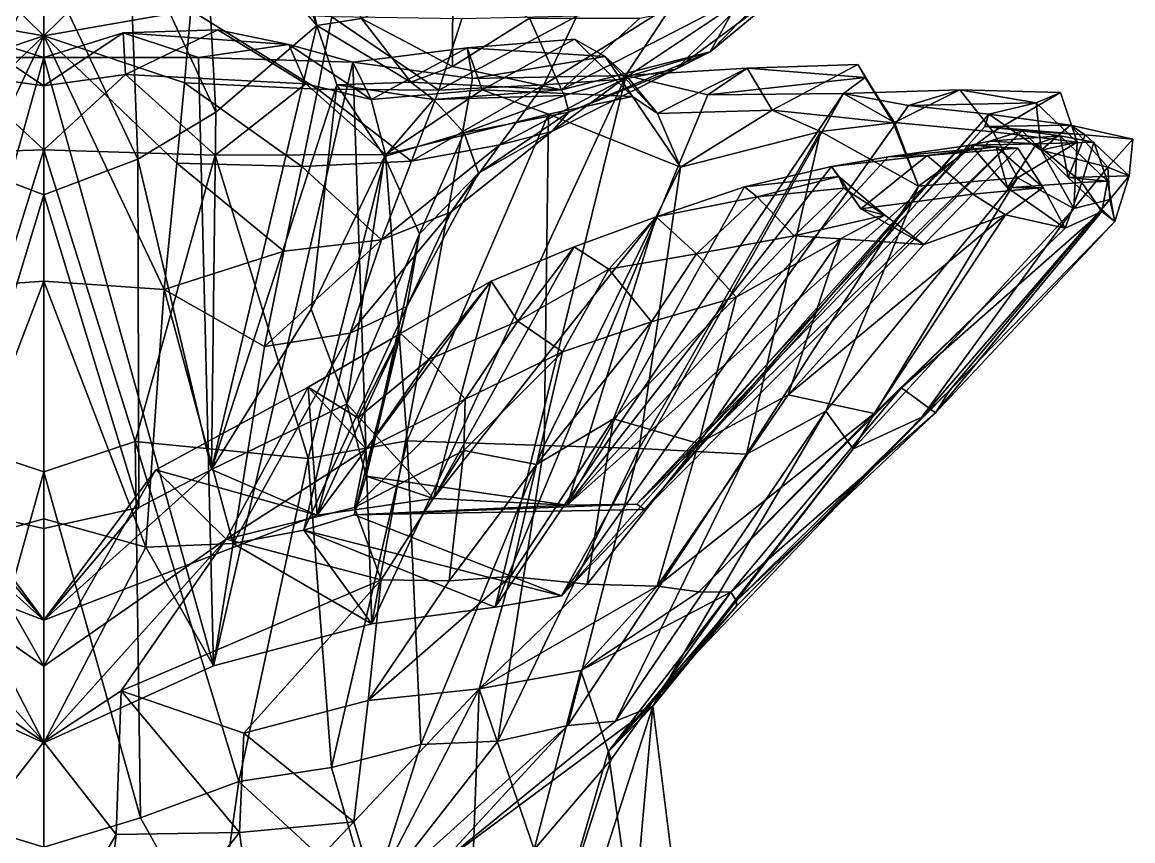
# Model space of a CAD drawing. Extents: x -1.07 to 1.07, y -3.15 to 5.89.
# Drawn here: x -0.021 to 1.066, y -1.359 to -0.557 of the extents above; entities that cross this region are included whole.
import ezdxf

# ---------------------------------------------------------------- set-up
doc = ezdxf.new("R2010")
doc.units = 0
doc.layers.add('TRICERTP$LWO', color=1, linetype='CONTINUOUS')

msp = doc.modelspace()

# ---------------------------------------------------------------- linework, layer by layer
at = {"layer": 'TRICERTP$LWO'}
for points in [[(-0.1543, -0.4196, 2.8473), (0, -0.5707, 2.7313), (0, -0.1216, 3.028)], [(0, -0.5707, 2.7313), (0.1543, -0.4196, 2.8473), (0, -0.1216, 3.028)], [(0.2071, -0.4021, 1.2667), (0.2277, -0.3891, 1.2943), (0.2672, -0.5607, 1.2555)], [(0.3108, -0.5539, 1.2441), (0.2672, -0.5607, 1.2555), (0.2277, -0.3891, 1.2943)], [(0.1565, -0.4318, 1.1974), (0.2071, -0.4021, 1.2667), (0.2672, -0.5607, 1.2555)], [(-0.1543, -0.4196, 2.8473), (-0.1439, -0.5455, 2.7448), (0, -0.5707, 2.7313)], [(0.1439, -0.5455, 2.7448), (0.1543, -0.4196, 2.8473), (0, -0.5707, 2.7313)], [(0.0831, -0.4619, 1.1496), (0.1565, -0.4318, 1.1974), (0.1682, -0.6455, 1.1814)], [(0.1682, -0.6455, 1.1814), (0.1565, -0.4318, 1.1974), (0.2672, -0.5607, 1.2555)], [(-0.0831, -0.4619, 1.1496), (0, -0.4973, 1.16), (-0.0918, -0.6914, 1.1524)], [(0, -0.4973, 1.16), (0.0831, -0.4619, 1.1496), (0.0918, -0.6914, 1.1524)], [(0.0918, -0.6914, 1.1524), (0.0831, -0.4619, 1.1496), (0.1682, -0.6455, 1.1814)], [(0.7613, -0.4746, 1.5762), (0.7402, -0.5132, 1.8939), (0.652, -0.5863, 1.6555)], [(0.652, -0.5863, 1.6555), (0.6814, -0.5333, 1.4591), (0.7613, -0.4746, 1.5762)], [(0, -0.7264, 1.1761), (-0.0918, -0.6914, 1.1524), (0, -0.4973, 1.16)], [(0.0918, -0.6914, 1.1524), (0, -0.7264, 1.1761), (0, -0.4973, 1.16)], [(0.3108, -0.5539, 1.2441), (0.4002, -0.5141, 1.2028), (0.3999, -0.6008, 1.3147)], [(0.4002, -0.5141, 1.2028), (0.4753, -0.5534, 1.2821), (0.3999, -0.6008, 1.3147)], [(0.7402, -0.5132, 1.8939), (0.6941, -0.5281, 2.0308), (0.6186, -0.6033, 1.8962)], [(0.6186, -0.6033, 1.8962), (0.652, -0.5863, 1.6555), (0.7402, -0.5132, 1.8939)], [(0.6941, -0.5281, 2.0308), (0.6158, -0.5393, 2.2082), (0.5671, -0.6132, 2.1121)], [(0.5671, -0.6132, 2.1121), (0.6186, -0.6033, 1.8962), (0.6941, -0.5281, 2.0308)], [(0.6158, -0.5393, 2.2082), (0.5216, -0.5514, 2.3787), (0.4892, -0.6187, 2.3151)], [(0.4892, -0.6187, 2.3151), (0.5671, -0.6132, 2.1121), (0.6158, -0.5393, 2.2082)], [(0.6814, -0.5333, 1.4591), (0.652, -0.5863, 1.6555), (0.5066, -0.6235, 1.4799)], [(0.5066, -0.6235, 1.4799), (0.5833, -0.5536, 1.3485), (0.6814, -0.5333, 1.4591)], [(-0.1439, -0.5455, 2.7448), (-0.1376, -0.6167, 2.6914), (0, -0.5707, 2.7313)], [(0.1376, -0.6167, 2.6914), (0.1439, -0.5455, 2.7448), (0, -0.5707, 2.7313)], [(0.1376, -0.6167, 2.6914), (0.268, -0.623, 2.6031), (0.1439, -0.5455, 2.7448)], [(0.268, -0.623, 2.6031), (0.2817, -0.5523, 2.6565), (0.1439, -0.5455, 2.7448)], [(0.2672, -0.5607, 1.2555), (0.3108, -0.5539, 1.2441), (0.359, -0.6161, 1.3333)], [(0.268, -0.623, 2.6031), (0.3866, -0.6239, 2.4684), (0.2817, -0.5523, 2.6565)], [(0.3866, -0.6239, 2.4684), (0.4091, -0.5542, 2.5238), (0.2817, -0.5523, 2.6565)], [(0.3108, -0.5539, 1.2441), (0.3999, -0.6008, 1.3147), (0.359, -0.6161, 1.3333)], [(0.5216, -0.5514, 2.3787), (0.4091, -0.5542, 2.5238), (0.3866, -0.6239, 2.4684)], [(0.3866, -0.6239, 2.4684), (0.4892, -0.6187, 2.3151), (0.5216, -0.5514, 2.3787)], [(0.3999, -0.6008, 1.3147), (0.4753, -0.5534, 1.2821), (0.5066, -0.6235, 1.4799)], [(0.4753, -0.5534, 1.2821), (0.5833, -0.5536, 1.3485), (0.5066, -0.6235, 1.4799)], [(0.0775, -0.5678, 3.1165), (0.0799, -0.6088, 3.1505), (0.1701, -0.5649, 3.167)], [(0.2397, -0.5793, 3.0784), (0.0775, -0.5678, 3.1165), (0.1701, -0.5649, 3.167)], [(0.0799, -0.6088, 3.1505), (0.2562, -0.6178, 3.1186), (0.1701, -0.5649, 3.167)], [(0.164, -0.9954, 1.2704), (0.2672, -0.5607, 1.2555), (0.2866, -0.6186, 1.298)], [(0.2672, -0.5607, 1.2555), (0.164, -0.9954, 1.2704), (0.1682, -0.6455, 1.1814)], [(0.2562, -0.6178, 3.1186), (0.2397, -0.5793, 3.0784), (0.1701, -0.5649, 3.167)], [(0.2866, -0.6186, 1.298), (0.2672, -0.5607, 1.2555), (0.359, -0.6161, 1.3333)], [(-0.1511, -0.5921, 2.9773), (-0.0775, -0.5678, 3.1165), (0, -0.5921, 3.025)], [(-0.1376, -0.6167, 2.6914), (-0.1302, -0.6955, 2.6359), (0, -0.5707, 2.7313)], [(-0.1302, -0.6955, 2.6359), (-0.1176, -0.8192, 2.5568), (0, -0.5707, 2.7313)], [(-0.1176, -0.8192, 2.5568), (0, -0.8111, 2.5755), (0, -0.5707, 2.7313)], [(0, -0.6198, 3.0814), (-0.0775, -0.5678, 3.1165), (-0.0799, -0.6088, 3.1505)], [(-0.0775, -0.5678, 3.1165), (0, -0.6198, 3.0814), (0, -0.5921, 3.025)], [(0, -0.6198, 3.0814), (0.0775, -0.5678, 3.1165), (0, -0.5921, 3.025)], [(0.0775, -0.5678, 3.1165), (0, -0.6198, 3.0814), (0.0799, -0.6088, 3.1505)], [(0.0775, -0.5678, 3.1165), (0.1511, -0.5921, 2.9773), (0, -0.5921, 3.025)], [(0.1302, -0.6955, 2.6359), (0.1376, -0.6167, 2.6914), (0, -0.5707, 2.7313)], [(0.1176, -0.8192, 2.5568), (0.1302, -0.6955, 2.6359), (0, -0.5707, 2.7313)], [(0, -0.8111, 2.5755), (0.1176, -0.8192, 2.5568), (0, -0.5707, 2.7313)], [(0.2397, -0.5793, 3.0784), (0.1511, -0.5921, 2.9773), (0.0775, -0.5678, 3.1165)], [(0.4142, -0.5825, 3.016), (0.4288, -0.6238, 3.053), (0.5194, -0.5741, 3.0405)], [(0.5495, -0.5911, 2.9387), (0.4142, -0.5825, 3.016), (0.5194, -0.5741, 3.0405)], [(0.4288, -0.6238, 3.053), (0.5762, -0.6303, 2.9733), (0.5194, -0.5741, 3.0405)], [(0.5762, -0.6303, 2.9733), (0.5495, -0.5911, 2.9387), (0.5194, -0.5741, 3.0405)], [(0.1511, -0.5921, 2.9773), (0.2397, -0.5793, 3.0784), (0.3023, -0.5964, 2.9702)], [(0.2397, -0.5793, 3.0784), (0.3204, -0.6332, 3.0202), (0.3023, -0.5964, 2.9702)], [(0.2562, -0.6178, 3.1186), (0.3204, -0.6332, 3.0202), (0.2397, -0.5793, 3.0784)], [(0.3204, -0.6332, 3.0202), (0.4142, -0.5825, 3.016), (0.3023, -0.5964, 2.9702)], [(0.4142, -0.5825, 3.016), (0.4194, -0.6127, 2.865), (0.3023, -0.5964, 2.9702)], [(0.4142, -0.5825, 3.016), (0.3204, -0.6332, 3.0202), (0.4288, -0.6238, 3.053)], [(0.5495, -0.5911, 2.9387), (0.4194, -0.6127, 2.865), (0.4142, -0.5825, 3.016)], [(0.5096, -0.6293, 1.557), (0.5066, -0.6235, 1.4799), (0.652, -0.5863, 1.6555)], [(0.5139, -0.6455, 1.7493), (0.5096, -0.6293, 1.557), (0.652, -0.5863, 1.6555)], [(0.652, -0.5863, 1.6555), (0.6186, -0.6033, 1.8962), (0.5139, -0.6455, 1.7493)], [(0, -0.5921, 3.025), (-0.1661, -1.1876, 2.3798), (-0.1511, -0.5921, 2.9773)], [(0, -1.2628, 2.3393), (-0.1661, -1.1876, 2.3798), (0, -0.5921, 3.025)], [(0.1661, -1.1876, 2.3798), (0, -0.5921, 3.025), (0.1511, -0.5921, 2.9773)], [(0.1661, -1.1876, 2.3798), (0, -1.2628, 2.3393), (0, -0.5921, 3.025)], [(0.1511, -0.5921, 2.9773), (0.3023, -0.5964, 2.9702), (0.1661, -1.1876, 2.3798)], [(0.321, -1.1463, 2.3432), (0.1661, -1.1876, 2.3798), (0.3023, -0.5964, 2.9702)], [(0.321, -1.1463, 2.3432), (0.3023, -0.5964, 2.9702), (0.4194, -0.6127, 2.865)], [(0.4194, -0.6127, 2.865), (0.5495, -0.5911, 2.9387), (0.5698, -0.6096, 2.824)], [(0.5495, -0.5911, 2.9387), (0.6005, -0.6467, 2.8667), (0.5698, -0.6096, 2.824)], [(0.5762, -0.6303, 2.9733), (0.6005, -0.6467, 2.8667), (0.5495, -0.5911, 2.9387)], [(-0.0799, -0.6088, 3.1505), (-0.1675, -0.6875, 3.1094), (0, -0.6825, 3.1128)], [(0, -0.6198, 3.0814), (-0.0799, -0.6088, 3.1505), (0, -0.6825, 3.1128)], [(0.1675, -0.6875, 3.1094), (0.0799, -0.6088, 3.1505), (0, -0.6825, 3.1128)], [(0.0799, -0.6088, 3.1505), (0, -0.6198, 3.0814), (0, -0.6825, 3.1128)], [(0.0799, -0.6088, 3.1505), (0.1675, -0.6875, 3.1094), (0.2562, -0.6178, 3.1186)], [(0.359, -0.6161, 1.3333), (0.3999, -0.6008, 1.3147), (0.5066, -0.6235, 1.4799)], [(0.6186, -0.6033, 1.8962), (0.5671, -0.6132, 2.1121), (0.4971, -0.6644, 1.9896)], [(0.4971, -0.6644, 1.9896), (0.5139, -0.6455, 1.7493), (0.6186, -0.6033, 1.8962)], [(0.6005, -0.6467, 2.8667), (0.6884, -0.6024, 2.8398), (0.5698, -0.6096, 2.824)], [(0.6884, -0.6024, 2.8398), (0.65, -0.6285, 2.6998), (0.5698, -0.6096, 2.824)], [(0.6884, -0.6024, 2.8398), (0.6005, -0.6467, 2.8667), (0.7127, -0.6436, 2.8725)], [(0.8038, -0.6117, 2.7404), (0.65, -0.6285, 2.6998), (0.6884, -0.6024, 2.8398)], [(0.6884, -0.6024, 2.8398), (0.7127, -0.6436, 2.8725), (0.7968, -0.599, 2.8408)], [(0.8038, -0.6117, 2.7404), (0.6884, -0.6024, 2.8398), (0.7968, -0.599, 2.8408)], [(0.7127, -0.6436, 2.8725), (0.8312, -0.656, 2.7614), (0.7968, -0.599, 2.8408)], [(0.8312, -0.656, 2.7614), (0.8038, -0.6117, 2.7404), (0.7968, -0.599, 2.8408)], [(0.1302, -0.6955, 2.6359), (0.2523, -0.6986, 2.5469), (0.1376, -0.6167, 2.6914)], [(0.2523, -0.6986, 2.5469), (0.268, -0.623, 2.6031), (0.1376, -0.6167, 2.6914)], [(0.2616, -0.8385, 1.3329), (0.164, -0.9954, 1.2704), (0.2866, -0.6186, 1.298)], [(0.2562, -0.6178, 3.1186), (0.1675, -0.6875, 3.1094), (0.3344, -0.687, 3.0532)], [(0.3204, -0.6332, 3.0202), (0.2562, -0.6178, 3.1186), (0.3344, -0.687, 3.0532)], [(0.2616, -0.8385, 1.3329), (0.2866, -0.6186, 1.298), (0.3332, -0.6888, 1.4205)], [(0.359, -0.6161, 1.3333), (0.3814, -0.633, 1.397), (0.2866, -0.6186, 1.298)], [(0.3332, -0.6888, 1.4205), (0.2866, -0.6186, 1.298), (0.3814, -0.633, 1.397)], [(0.4194, -0.6127, 2.865), (0.5698, -0.6096, 2.824), (0.321, -1.1463, 2.3432)], [(0.4418, -1.1302, 2.2534), (0.321, -1.1463, 2.3432), (0.5698, -0.6096, 2.824)], [(0.3814, -0.633, 1.397), (0.359, -0.6161, 1.3333), (0.5066, -0.6235, 1.4799)], [(0.4892, -0.6187, 2.3151), (0.3866, -0.6239, 2.4684), (0.3598, -0.6935, 2.4069)], [(0.3598, -0.6935, 2.4069), (0.4464, -0.6774, 2.2246), (0.4892, -0.6187, 2.3151)], [(0.4418, -1.1302, 2.2534), (0.5698, -0.6096, 2.824), (0.65, -0.6285, 2.6998)], [(0.5671, -0.6132, 2.1121), (0.4892, -0.6187, 2.3151), (0.4464, -0.6774, 2.2246)], [(0.4464, -0.6774, 2.2246), (0.4971, -0.6644, 1.9896), (0.5671, -0.6132, 2.1121)], [(0.65, -0.6285, 2.6998), (0.8038, -0.6117, 2.7404), (0.7826, -0.6272, 2.6243)], [(0.8038, -0.6117, 2.7404), (0.8326, -0.6556, 2.6628), (0.7826, -0.6272, 2.6243)], [(0.8312, -0.656, 2.7614), (0.8326, -0.6556, 2.6628), (0.8038, -0.6117, 2.7404)], [(0.2523, -0.6986, 2.5469), (0.3598, -0.6935, 2.4069), (0.268, -0.623, 2.6031)], [(0.3598, -0.6935, 2.4069), (0.3866, -0.6239, 2.4684), (0.268, -0.623, 2.6031)], [(0.4288, -0.6238, 3.053), (0.3204, -0.6332, 3.0202), (0.3344, -0.687, 3.0532)], [(0.4938, -0.6476, 2.9989), (0.4288, -0.6238, 3.053), (0.3344, -0.687, 3.0532)], [(0.5066, -0.6235, 1.4799), (0.5096, -0.6293, 1.557), (0.3814, -0.633, 1.397)], [(0.4113, -0.6659, 1.5875), (0.3814, -0.633, 1.397), (0.5096, -0.6293, 1.557)], [(0.5096, -0.6293, 1.557), (0.5139, -0.6455, 1.7493), (0.4113, -0.6659, 1.5875)], [(0.4288, -0.6238, 3.053), (0.4938, -0.6476, 2.9989), (0.5762, -0.6303, 2.9733)], [(0.65, -0.6285, 2.6998), (0.7826, -0.6272, 2.6243), (0.4418, -1.1302, 2.2534)], [(0.5067, -1.1189, 2.0786), (0.4418, -1.1302, 2.2534), (0.7826, -0.6272, 2.6243)], [(0.5762, -0.6303, 2.9733), (0.4938, -0.6476, 2.9989), (0.6232, -0.6995, 2.8962)], [(0.5067, -1.1189, 2.0786), (0.7826, -0.6272, 2.6243), (0.8464, -0.639, 2.5038)], [(0.6005, -0.6467, 2.8667), (0.5762, -0.6303, 2.9733), (0.6232, -0.6995, 2.8962)], [(0.8326, -0.6556, 2.6628), (0.8964, -0.6236, 2.6067), (0.7826, -0.6272, 2.6243)], [(0.8964, -0.6236, 2.6067), (0.8464, -0.639, 2.5038), (0.7826, -0.6272, 2.6243)], [(0.8964, -0.6236, 2.6067), (0.8326, -0.6556, 2.6628), (0.9293, -0.6647, 2.6288)], [(0.9712, -0.6364, 2.4889), (0.8464, -0.639, 2.5038), (0.8964, -0.6236, 2.6067)], [(0.8964, -0.6236, 2.6067), (0.9293, -0.6647, 2.6288), (0.995, -0.6262, 2.5758)], [(0.9712, -0.6364, 2.4889), (0.8964, -0.6236, 2.6067), (0.995, -0.6262, 2.5758)], [(0.9293, -0.6647, 2.6288), (1.0113, -0.6748, 2.4996), (0.995, -0.6262, 2.5758)], [(1.0113, -0.6748, 2.4996), (0.9712, -0.6364, 2.4889), (0.995, -0.6262, 2.5758)], [(0.3814, -0.633, 1.397), (0.4113, -0.6659, 1.5875), (0.3332, -0.6888, 1.4205)], [(0.8464, -0.639, 2.5038), (0.925, -0.6474, 2.3954), (0.5067, -1.1189, 2.0786)], [(0.8464, -0.639, 2.5038), (0.9712, -0.6364, 2.4889), (0.925, -0.6474, 2.3954)], [(0.9712, -0.6364, 2.4889), (0.976, -0.6826, 2.4131), (0.925, -0.6474, 2.3954)], [(1.0113, -0.6748, 2.4996), (0.976, -0.6826, 2.4131), (0.9712, -0.6364, 2.4889)], [(0.0918, -0.6914, 1.1524), (0.1682, -0.6455, 1.1814), (0.164, -0.9954, 1.2704)], [(0.3555, -0.9674, 2.7439), (0.4938, -0.6476, 2.9989), (0.3344, -0.687, 3.0532)], [(0.3555, -0.9674, 2.7439), (0.4897, -0.972, 2.669), (0.4938, -0.6476, 2.9989)], [(0.4252, -0.7053, 1.8748), (0.4113, -0.6659, 1.5875), (0.5139, -0.6455, 1.7493)], [(0.5139, -0.6455, 1.7493), (0.4971, -0.6644, 1.9896), (0.4252, -0.7053, 1.8748)], [(0.4938, -0.6476, 2.9989), (0.4897, -0.972, 2.669), (0.6232, -0.6995, 2.8962)], [(0.5877, -1.0345, 2.0353), (0.5067, -1.1189, 2.0786), (0.925, -0.6474, 2.3954)], [(0.5877, -1.0345, 2.0353), (0.925, -0.6474, 2.3954), (0.9209, -0.6595, 2.2872)], [(0.7127, -0.6436, 2.8725), (0.6005, -0.6467, 2.8667), (0.6232, -0.6995, 2.8962)], [(0.76, -0.6646, 2.8043), (0.7127, -0.6436, 2.8725), (0.6232, -0.6995, 2.8962)], [(0.7127, -0.6436, 2.8725), (0.76, -0.6646, 2.8043), (0.8312, -0.656, 2.7614)], [(1.0048, -0.6583, 2.3494), (0.9209, -0.6595, 2.2872), (0.925, -0.6474, 2.3954)], [(0.976, -0.6826, 2.4131), (1.0048, -0.6583, 2.3494), (0.925, -0.6474, 2.3954)], [(0.9209, -0.6595, 2.2872), (0.9575, -0.6639, 2.1799), (0.5877, -1.0345, 2.0353)], [(0.8312, -0.656, 2.7614), (0.76, -0.6646, 2.8043), (0.856, -0.7178, 2.6746)], [(0.8326, -0.6556, 2.6628), (0.8312, -0.656, 2.7614), (0.856, -0.7178, 2.6746)], [(0.9293, -0.6647, 2.6288), (0.8326, -0.6556, 2.6628), (0.856, -0.7178, 2.6746)], [(1.0192, -0.6678, 2.2376), (0.9209, -0.6595, 2.2872), (1.0048, -0.6583, 2.3494)], [(0.9209, -0.6595, 2.2872), (1.0192, -0.6678, 2.2376), (0.9575, -0.6639, 2.1799)], [(1.0048, -0.6583, 2.3494), (0.976, -0.6826, 2.4131), (1.0413, -0.6994, 2.3604)], [(1.0048, -0.6583, 2.3494), (1.0413, -0.6994, 2.3604), (1.0658, -0.6718, 2.2961)], [(1.0192, -0.6678, 2.2376), (1.0048, -0.6583, 2.3494), (1.0658, -0.6718, 2.2961)], [(0.3677, -0.7646, 1.7113), (0.3332, -0.6888, 1.4205), (0.4113, -0.6659, 1.5875)], [(0.4113, -0.6659, 1.5875), (0.4252, -0.7053, 1.8748), (0.3677, -0.7646, 1.7113)], [(0.4971, -0.6644, 1.9896), (0.4464, -0.6774, 2.2246), (0.3986, -0.743, 2.126)], [(0.3986, -0.743, 2.126), (0.4252, -0.7053, 1.8748), (0.4971, -0.6644, 1.9896)], [(0.5802, -1.0294, 1.9429), (0.9575, -0.6639, 2.1799), (0.9256, -0.674, 2.0819)], [(0.5802, -1.0294, 1.9429), (0.5877, -1.0345, 2.0353), (0.9575, -0.6639, 2.1799)], [(0.5826, -0.9749, 2.616), (0.76, -0.6646, 2.8043), (0.6232, -0.6995, 2.8962)], [(0.5826, -0.9749, 2.616), (0.6876, -0.9805, 2.5109), (0.76, -0.6646, 2.8043)], [(0.76, -0.6646, 2.8043), (0.6876, -0.9805, 2.5109), (0.856, -0.7178, 2.6746)], [(0.953, -0.7098, 2.5489), (0.9293, -0.6647, 2.6288), (0.856, -0.7178, 2.6746)], [(0.9948, -0.6688, 2.1137), (0.9256, -0.674, 2.0819), (0.9575, -0.6639, 2.1799)], [(0.9715, -0.6766, 2.015), (0.9256, -0.674, 2.0819), (0.9948, -0.6688, 2.1137)], [(0.9293, -0.6647, 2.6288), (0.953, -0.7098, 2.5489), (1.0113, -0.6748, 2.4996)], [(1.0192, -0.6678, 2.2376), (1.0027, -0.7094, 2.1467), (0.9575, -0.6639, 2.1799)], [(1.0027, -0.7094, 2.1467), (0.9948, -0.6688, 2.1137), (0.9575, -0.6639, 2.1799)], [(0.9715, -0.6766, 2.015), (0.9948, -0.6688, 2.1137), (1.0276, -0.6749, 2.0483)], [(0.9948, -0.6688, 2.1137), (1.0412, -0.7131, 2.1118), (1.0276, -0.6749, 2.0483)], [(0.9948, -0.6688, 2.1137), (1.0027, -0.7094, 2.1467), (1.0412, -0.7131, 2.1118)], [(1.0623, -0.7078, 2.2353), (1.0027, -0.7094, 2.1467), (1.0192, -0.6678, 2.2376)], [(1.0623, -0.7078, 2.2353), (1.0192, -0.6678, 2.2376), (1.0658, -0.6718, 2.2961)], [(1.0413, -0.6994, 2.3604), (1.0623, -0.7078, 2.2353), (1.0658, -0.6718, 2.2961)], [(-0.1675, -0.6875, 3.1094), (-0.0893, -0.968, 2.7741), (0, -0.6825, 3.1128)], [(-0.0893, -0.968, 2.7741), (0, -0.9976, 2.7444), (0, -0.6825, 3.1128)], [(0.0893, -0.968, 2.7741), (0.1675, -0.6875, 3.1094), (0, -0.6825, 3.1128)], [(0, -0.9976, 2.7444), (0.0893, -0.968, 2.7741), (0, -0.6825, 3.1128)], [(0.4464, -0.6774, 2.2246), (0.3598, -0.6935, 2.4069), (0.3303, -0.7706, 2.3438)], [(0.3303, -0.7706, 2.3438), (0.3986, -0.743, 2.126), (0.4464, -0.6774, 2.2246)], [(0.512, -1.0304, 1.7697), (0.9074, -0.6779, 1.9845), (0.8263, -0.6891, 1.8582)], [(0.512, -1.0304, 1.7697), (0.5802, -1.0294, 1.9429), (0.9074, -0.6779, 1.9845)], [(0.9256, -0.674, 2.0819), (0.9074, -0.6779, 1.9845), (0.5802, -1.0294, 1.9429)], [(0.9321, -0.6796, 1.895), (0.8263, -0.6891, 1.8582), (0.9074, -0.6779, 1.9845)], [(0.8646, -0.6879, 1.7651), (0.8263, -0.6891, 1.8582), (0.9321, -0.6796, 1.895)], [(0.8646, -0.6879, 1.7651), (0.9321, -0.6796, 1.895), (0.9534, -0.6807, 1.807)], [(0.9093, -0.7259, 1.7426), (0.8646, -0.6879, 1.7651), (0.9534, -0.6807, 1.807)], [(0.9256, -0.674, 2.0819), (0.9715, -0.6766, 2.015), (0.9074, -0.6779, 1.9845)], [(0.9715, -0.6766, 2.015), (0.9433, -0.7197, 1.9387), (0.9074, -0.6779, 1.9845)], [(0.9433, -0.7197, 1.9387), (0.9321, -0.6796, 1.895), (0.9074, -0.6779, 1.9845)], [(0.9782, -0.7193, 1.8791), (0.9093, -0.7259, 1.7426), (0.9534, -0.6807, 1.807)], [(0.9321, -0.6796, 1.895), (0.9782, -0.7193, 1.8791), (0.9534, -0.6807, 1.807)], [(0.9321, -0.6796, 1.895), (0.9433, -0.7197, 1.9387), (0.9782, -0.7193, 1.8791)], [(1.0159, -0.7144, 1.9993), (0.9433, -0.7197, 1.9387), (0.9715, -0.6766, 2.015)], [(1.0113, -0.6748, 2.4996), (0.953, -0.7098, 2.5489), (1.0082, -0.7398, 2.4212)], [(1.0159, -0.7144, 1.9993), (0.9715, -0.6766, 2.015), (1.0276, -0.6749, 2.0483)], [(0.976, -0.6826, 2.4131), (1.0113, -0.6748, 2.4996), (1.0082, -0.7398, 2.4212)], [(1.0413, -0.6994, 2.3604), (0.976, -0.6826, 2.4131), (1.0082, -0.7398, 2.4212)], [(1.0412, -0.7131, 2.1118), (1.0159, -0.7144, 1.9993), (1.0276, -0.6749, 2.0483)], [(-0.0918, -0.6914, 1.1524), (0, -0.7264, 1.1761), (-0.093, -1.0324, 1.2461)], [(0, -0.7264, 1.1761), (0.0918, -0.6914, 1.1524), (0.093, -1.0324, 1.2461)], [(0.0893, -0.968, 2.7741), (0.2585, -0.9845, 2.7638), (0.1675, -0.6875, 3.1094)], [(0.164, -0.9954, 1.2704), (0.093, -1.0324, 1.2461), (0.0918, -0.6914, 1.1524)], [(0.1176, -0.8192, 2.5568), (0.2349, -0.7816, 2.4902), (0.1302, -0.6955, 2.6359)], [(0.2349, -0.7816, 2.4902), (0.2523, -0.6986, 2.5469), (0.1302, -0.6955, 2.6359)], [(0.1675, -0.6875, 3.1094), (0.2585, -0.9845, 2.7638), (0.3344, -0.687, 3.0532)], [(0.3303, -0.7706, 2.3438), (0.3598, -0.6935, 2.4069), (0.2523, -0.6986, 2.5469)], [(0.2585, -0.9845, 2.7638), (0.3555, -0.9674, 2.7439), (0.3344, -0.687, 3.0532)], [(0.2964, -0.931, 1.5038), (0.2616, -0.8385, 1.3329), (0.3332, -0.6888, 1.4205)], [(0.2964, -0.931, 1.5038), (0.3332, -0.6888, 1.4205), (0.3677, -0.7646, 1.7113)], [(0.8263, -0.6891, 1.8582), (0.7708, -0.6987, 1.7266), (0.512, -1.0304, 1.7697)], [(0.8646, -0.6879, 1.7651), (0.7997, -0.7402, 1.6767), (0.7708, -0.6987, 1.7266)], [(0.8263, -0.6891, 1.8582), (0.8646, -0.6879, 1.7651), (0.7708, -0.6987, 1.7266)], [(0.9093, -0.7259, 1.7426), (0.7997, -0.7402, 1.6767), (0.8646, -0.6879, 1.7651)], [(0.2349, -0.7816, 2.4902), (0.3303, -0.7706, 2.3438), (0.2523, -0.6986, 2.5469)], [(0.4252, -0.7053, 1.8748), (0.3986, -0.743, 2.126), (0.3551, -0.8359, 2.0258)], [(0.3551, -0.8359, 2.0258), (0.3677, -0.7646, 1.7113), (0.4252, -0.7053, 1.8748)], [(0.4897, -0.972, 2.669), (0.5826, -0.9749, 2.616), (0.6232, -0.6995, 2.8962)], [(0.7708, -0.6987, 1.7266), (0.6859, -0.7185, 1.606), (0.512, -1.0304, 1.7697)], [(0.7782, -0.7085, 1.6315), (0.6859, -0.7185, 1.606), (0.7708, -0.6987, 1.7266)], [(0.7997, -0.7402, 1.6767), (0.7782, -0.7085, 1.6315), (0.7708, -0.6987, 1.7266)], [(1.0435, -0.7309, 2.3044), (1.0413, -0.6994, 2.3604), (1.0082, -0.7398, 2.4212)], [(1.0413, -0.6994, 2.3604), (1.0435, -0.7309, 2.3044), (1.0623, -0.7078, 2.2353)], [(0.698, -0.7284, 1.5021), (0.6859, -0.7185, 1.606), (0.7782, -0.7085, 1.6315)], [(0.698, -0.7284, 1.5021), (0.7782, -0.7085, 1.6315), (0.7829, -0.7199, 1.5385)], [(0.7653, -0.9382, 2.392), (0.953, -0.7098, 2.5489), (0.856, -0.7178, 2.6746)], [(0.7653, -0.9382, 2.392), (0.7922, -0.9751, 2.3096), (0.953, -0.7098, 2.5489)], [(0.7782, -0.7085, 1.6315), (0.823, -0.7464, 1.6089), (0.7829, -0.7199, 1.5385)], [(0.7782, -0.7085, 1.6315), (0.7997, -0.7402, 1.6767), (0.823, -0.7464, 1.6089)], [(0.953, -0.7098, 2.5489), (0.7922, -0.9751, 2.3096), (1.0082, -0.7398, 2.4212)], [(0.9433, -0.7197, 1.9387), (1.0159, -0.7144, 1.9993), (0.9998, -0.759, 1.9526)], [(1.0159, -0.7144, 1.9993), (1.0354, -0.7428, 2.0646), (0.9998, -0.759, 1.9526)], [(1.0027, -0.7094, 2.1467), (1.0623, -0.7078, 2.2353), (1.0483, -0.7526, 2.1764)], [(1.0412, -0.7131, 2.1118), (1.0027, -0.7094, 2.1467), (1.0483, -0.7526, 2.1764)], [(1.0412, -0.7131, 2.1118), (1.0354, -0.7428, 2.0646), (1.0159, -0.7144, 1.9993)], [(1.0354, -0.7428, 2.0646), (1.0412, -0.7131, 2.1118), (1.0483, -0.7526, 2.1764)], [(1.0623, -0.7078, 2.2353), (1.0435, -0.7309, 2.3044), (1.0483, -0.7526, 2.1764)], [(0, -1.053, 1.2704), (-0.093, -1.0324, 1.2461), (0, -0.7264, 1.1761)], [(0.093, -1.0324, 1.2461), (0, -1.053, 1.2704), (0, -0.7264, 1.1761)], [(0.6859, -0.7185, 1.606), (0.5993, -0.7481, 1.4887), (0.512, -1.0304, 1.7697)], [(0.6859, -0.7185, 1.606), (0.698, -0.7284, 1.5021), (0.5993, -0.7481, 1.4887)], [(0.6876, -0.9805, 2.5109), (0.7653, -0.9382, 2.392), (0.856, -0.7178, 2.6746)], [(0.7343, -0.7667, 1.4755), (0.698, -0.7284, 1.5021), (0.7829, -0.7199, 1.5385)], [(0.823, -0.7464, 1.6089), (0.7343, -0.7667, 1.4755), (0.7829, -0.7199, 1.5385)], [(0.7997, -0.7402, 1.6767), (0.9093, -0.7259, 1.7426), (0.8613, -0.7752, 1.6809)], [(0.9093, -0.7259, 1.7426), (0.9411, -0.746, 1.816), (0.8613, -0.7752, 1.6809)], [(0.9782, -0.7193, 1.8791), (0.9411, -0.746, 1.816), (0.9093, -0.7259, 1.7426)], [(0.9411, -0.746, 1.816), (0.9782, -0.7193, 1.8791), (0.9998, -0.759, 1.9526)], [(0.9782, -0.7193, 1.8791), (0.9433, -0.7197, 1.9387), (0.9998, -0.759, 1.9526)], [(0.698, -0.7284, 1.5021), (0.6388, -0.7842, 1.4547), (0.5993, -0.7481, 1.4887)], [(0.7343, -0.7667, 1.4755), (0.6388, -0.7842, 1.4547), (0.698, -0.7284, 1.5021)], [(0.8594, -0.944, 2.2328), (1.0435, -0.7309, 2.3044), (1.0082, -0.7398, 2.4212)], [(0.8594, -0.944, 2.2328), (0.8869, -0.9178, 2.0673), (1.0435, -0.7309, 2.3044)], [(1.0435, -0.7309, 2.3044), (0.8869, -0.9178, 2.0673), (1.0483, -0.7526, 2.1764)], [(0.3986, -0.743, 2.126), (0.3303, -0.7706, 2.3438), (0.2998, -0.8618, 2.2861)], [(0.2998, -0.8618, 2.2861), (0.3551, -0.8359, 2.0258), (0.3986, -0.743, 2.126)], [(0.3813, -1.0237, 1.5783), (0.512, -1.0304, 1.7697), (0.5993, -0.7481, 1.4887)], [(0.5993, -0.7481, 1.4887), (0.5191, -0.7772, 1.4502), (0.3813, -1.0237, 1.5783)], [(0.5528, -0.7993, 1.4104), (0.5191, -0.7772, 1.4502), (0.5993, -0.7481, 1.4887)], [(0.6388, -0.7842, 1.4547), (0.5528, -0.7993, 1.4104), (0.5993, -0.7481, 1.4887)], [(0.9411, -0.746, 1.816), (0.7284, -0.9224, 1.6635), (0.8613, -0.7752, 1.6809)], [(0.8128, -0.9405, 1.8306), (0.7284, -0.9224, 1.6635), (0.9411, -0.746, 1.816)], [(0.823, -0.7464, 1.6089), (0.7798, -0.7696, 1.5415), (0.7343, -0.7667, 1.4755)], [(0.7798, -0.7696, 1.5415), (0.823, -0.7464, 1.6089), (0.8613, -0.7752, 1.6809)], [(0.7922, -0.9751, 2.3096), (0.8594, -0.944, 2.2328), (1.0082, -0.7398, 2.4212)], [(0.823, -0.7464, 1.6089), (0.7997, -0.7402, 1.6767), (0.8613, -0.7752, 1.6809)], [(0.8128, -0.9405, 1.8306), (0.9411, -0.746, 1.816), (0.9998, -0.759, 1.9526)], [(1.0354, -0.7428, 2.0646), (0.8395, -0.9155, 1.8993), (0.9998, -0.759, 1.9526)], [(0.8727, -0.9398, 2.0463), (0.8395, -0.9155, 1.8993), (1.0354, -0.7428, 2.0646)], [(0.8727, -0.9398, 2.0463), (1.0354, -0.7428, 2.0646), (1.0483, -0.7526, 2.1764)], [(0.8395, -0.9155, 1.8993), (0.8128, -0.9405, 1.8306), (0.9998, -0.759, 1.9526)], [(0.8869, -0.9178, 2.0673), (0.8727, -0.9398, 2.0463), (1.0483, -0.7526, 2.1764)], [(0.3303, -0.7706, 2.3438), (0.2349, -0.7816, 2.4902), (0.2158, -0.875, 2.4366)], [(0.2158, -0.875, 2.4366), (0.2998, -0.8618, 2.2861), (0.3303, -0.7706, 2.3438)], [(0.3154, -1.0018, 1.7587), (0.2964, -0.931, 1.5038), (0.3677, -0.7646, 1.7113)], [(0.3154, -1.0018, 1.7587), (0.3677, -0.7646, 1.7113), (0.3551, -0.8359, 2.0258)], [(0.6388, -0.7842, 1.4547), (0.7343, -0.7667, 1.4755), (0.6775, -0.8266, 1.4266)], [(0.7798, -0.7696, 1.5415), (0.6407, -0.9699, 1.5734), (0.6775, -0.8266, 1.4266)], [(0.6407, -0.9699, 1.5734), (0.7798, -0.7696, 1.5415), (0.7284, -0.9224, 1.6635)], [(0.7343, -0.7667, 1.4755), (0.7798, -0.7696, 1.5415), (0.6775, -0.8266, 1.4266)], [(0.7284, -0.9224, 1.6635), (0.7798, -0.7696, 1.5415), (0.8613, -0.7752, 1.6809)], [(0.2158, -0.875, 2.4366), (0.2349, -0.7816, 2.4902), (0.1176, -0.8192, 2.5568)], [(0.5191, -0.7772, 1.4502), (0.4377, -0.811, 1.4199), (0.3813, -1.0237, 1.5783)], [(0.464, -0.8502, 1.3597), (0.4377, -0.811, 1.4199), (0.5191, -0.7772, 1.4502)], [(0.5191, -0.7772, 1.4502), (0.5528, -0.7993, 1.4104), (0.464, -0.8502, 1.3597)], [(0.5946, -0.8509, 1.3772), (0.5528, -0.7993, 1.4104), (0.6388, -0.7842, 1.4547)], [(0.6388, -0.7842, 1.4547), (0.6775, -0.8266, 1.4266), (0.5946, -0.8509, 1.3772)], [(0.464, -0.8502, 1.3597), (0.5528, -0.7993, 1.4104), (0.5076, -0.88, 1.3394)], [(0.5528, -0.7993, 1.4104), (0.5946, -0.8509, 1.3772), (0.5076, -0.88, 1.3394)], [(-0.1176, -0.8192, 2.5568), (-0.0997, -1.0713, 2.4065), (0, -0.8111, 2.5755)], [(0, -0.8111, 2.5755), (-0.0997, -1.0713, 2.4065), (0, -1.0435, 2.454)], [(0.0997, -1.0713, 2.4065), (0, -0.8111, 2.5755), (0, -1.0435, 2.454)], [(0.0997, -1.0713, 2.4065), (0.1176, -0.8192, 2.5568), (0, -0.8111, 2.5755)], [(0.2674, -1.0401, 1.4511), (0.3813, -1.0237, 1.5783), (0.4377, -0.811, 1.4199)], [(0.4377, -0.811, 1.4199), (0.3489, -0.8622, 1.39), (0.2674, -1.0401, 1.4511)], [(0.3768, -0.8875, 1.3432), (0.3489, -0.8622, 1.39), (0.4377, -0.811, 1.4199)], [(0.464, -0.8502, 1.3597), (0.3768, -0.8875, 1.3432), (0.4377, -0.811, 1.4199)], [(0.0997, -1.0713, 2.4065), (0.1853, -1.0677, 2.3225), (0.1176, -0.8192, 2.5568)], [(0.1853, -1.0677, 2.3225), (0.2158, -0.875, 2.4366), (0.1176, -0.8192, 2.5568)], [(0.3551, -0.8359, 2.0258), (0.2998, -0.8618, 2.2861), (0.2545, -1.0549, 2.1883)], [(0.2545, -1.0549, 2.1883), (0.3038, -1.0398, 1.9965), (0.3551, -0.8359, 2.0258)], [(0.3038, -1.0398, 1.9965), (0.3154, -1.0018, 1.7587), (0.3551, -0.8359, 2.0258)], [(0.6407, -0.9699, 1.5734), (0.5576, -0.9459, 1.4384), (0.6775, -0.8266, 1.4266)], [(0.5576, -0.9459, 1.4384), (0.5946, -0.8509, 1.3772), (0.6775, -0.8266, 1.4266)], [(0.164, -0.9954, 1.2704), (0.2616, -0.8385, 1.3329), (0.2964, -0.931, 1.5038)], [(0.4124, -0.9265, 1.3001), (0.3768, -0.8875, 1.3432), (0.464, -0.8502, 1.3597)], [(0.464, -0.8502, 1.3597), (0.5076, -0.88, 1.3394), (0.4124, -0.9265, 1.3001)], [(0.5946, -0.8509, 1.3772), (0.4822, -0.9904, 1.4245), (0.5076, -0.88, 1.3394)], [(0.4822, -0.9904, 1.4245), (0.5946, -0.8509, 1.3772), (0.5576, -0.9459, 1.4384)], [(0.2998, -0.8618, 2.2861), (0.2158, -0.875, 2.4366), (0.1853, -1.0677, 2.3225)], [(0.1853, -1.0677, 2.3225), (0.2545, -1.0549, 2.1883), (0.2998, -0.8618, 2.2861)], [(0.3073, -0.9449, 1.3107), (0.2586, -0.9147, 1.3667), (0.3489, -0.8622, 1.39)], [(0.3489, -0.8622, 1.39), (0.2586, -0.9147, 1.3667), (0.2674, -1.0401, 1.4511)], [(0.3489, -0.8622, 1.39), (0.3768, -0.8875, 1.3432), (0.3073, -0.9449, 1.3107)], [(0.4822, -0.9904, 1.4245), (0.4109, -0.9768, 1.3331), (0.5076, -0.88, 1.3394)], [(0.4109, -0.9768, 1.3331), (0.4124, -0.9265, 1.3001), (0.5076, -0.88, 1.3394)], [(0.3073, -0.9449, 1.3107), (0.3768, -0.8875, 1.3432), (0.3154, -0.9756, 1.2708)], [(0.3768, -0.8875, 1.3432), (0.4124, -0.9265, 1.3001), (0.3154, -0.9756, 1.2708)], [(0.1783, -1.0634, 1.2561), (0.1094, -0.9958, 1.3386), (0.2586, -0.9147, 1.3667)], [(0.1094, -0.9958, 1.3386), (0.2674, -1.0401, 1.4511), (0.2586, -0.9147, 1.3667)], [(0.3154, -0.9756, 1.2708), (0.1783, -1.0634, 1.2561), (0.2586, -0.9147, 1.3667)], [(0.2586, -0.9147, 1.3667), (0.3073, -0.9449, 1.3107), (0.3154, -0.9756, 1.2708)], [(0.7284, -0.9224, 1.6635), (0.8128, -0.9405, 1.8306), (0.6001, -1.1095, 1.7237)], [(0.6407, -0.9699, 1.5734), (0.7284, -0.9224, 1.6635), (0.6001, -1.1095, 1.7237)], [(0.6409, -1.115, 1.8206), (0.8395, -0.9155, 1.8993), (0.6725, -1.1154, 1.9207)], [(0.8395, -0.9155, 1.8993), (0.6409, -1.115, 1.8206), (0.8128, -0.9405, 1.8306)], [(0.8395, -0.9155, 1.8993), (0.8727, -0.9398, 2.0463), (0.6725, -1.1154, 1.9207)], [(0.6778, -1.124, 1.9792), (0.8869, -0.9178, 2.0673), (0.6779, -1.129, 2.0382)], [(0.8869, -0.9178, 2.0673), (0.6778, -1.124, 1.9792), (0.8727, -0.9398, 2.0463)], [(0.8869, -0.9178, 2.0673), (0.8594, -0.944, 2.2328), (0.6779, -1.129, 2.0382)], [(0.164, -0.9954, 1.2704), (0.2964, -0.931, 1.5038), (0.2674, -1.0401, 1.4511)], [(0.2674, -1.0401, 1.4511), (0.2964, -0.931, 1.5038), (0.3813, -1.0237, 1.5783)], [(0.2964, -0.931, 1.5038), (0.3154, -1.0018, 1.7587), (0.3813, -1.0237, 1.5783)], [(0.4124, -0.9265, 1.3001), (0.3041, -1.0326, 1.3003), (0.3154, -0.9756, 1.2708)], [(0.3041, -1.0326, 1.3003), (0.4124, -0.9265, 1.3001), (0.4109, -0.9768, 1.3331)], [(0.7653, -0.9382, 2.392), (0.5595, -1.2418, 2.2212), (0.596, -1.2272, 2.141)], [(0.6876, -0.9805, 2.5109), (0.5595, -1.2418, 2.2212), (0.7653, -0.9382, 2.392)], [(0.7922, -0.9751, 2.3096), (0.7653, -0.9382, 2.392), (0.596, -1.2272, 2.141)], [(0.8128, -0.9405, 1.8306), (0.6409, -1.115, 1.8206), (0.6001, -1.1095, 1.7237)], [(0.8594, -0.944, 2.2328), (0.6366, -1.1775, 2.0897), (0.6779, -1.129, 2.0382)], [(0.7922, -0.9751, 2.3096), (0.6366, -1.1775, 2.0897), (0.8594, -0.944, 2.2328)], [(0.8727, -0.9398, 2.0463), (0.6778, -1.124, 1.9792), (0.6725, -1.1154, 1.9207)], [(0.5576, -0.9459, 1.4384), (0.5318, -1.1075, 1.6146), (0.4567, -1.1002, 1.5104)], [(0.4822, -0.9904, 1.4245), (0.5576, -0.9459, 1.4384), (0.4567, -1.1002, 1.5104)], [(0.6407, -0.9699, 1.5734), (0.5318, -1.1075, 1.6146), (0.5576, -0.9459, 1.4384)], [(0.2585, -0.9845, 2.7638), (0.2814, -1.2872, 2.4344), (0.3555, -0.9674, 2.7439)], [(0.3555, -0.9674, 2.7439), (0.2814, -1.2872, 2.4344), (0.3689, -1.2646, 2.4065)], [(0.4897, -0.972, 2.669), (0.3555, -0.9674, 2.7439), (0.3689, -1.2646, 2.4065)], [(-0.0946, -1.3364, 2.4421), (0, -0.9976, 2.7444), (-0.0893, -0.968, 2.7741)], [(0, -0.9976, 2.7444), (0.0946, -1.3364, 2.4421), (0.0893, -0.968, 2.7741)], [(0.2585, -0.9845, 2.7638), (0.0893, -0.968, 2.7741), (0.1907, -1.3007, 2.4554)], [(0.0893, -0.968, 2.7741), (0.0946, -1.3364, 2.4421), (0.1907, -1.3007, 2.4554)], [(0.1783, -1.0634, 1.2561), (0.3154, -0.9756, 1.2708), (0.3041, -1.0326, 1.3003)], [(0.3041, -1.0326, 1.3003), (0.4109, -0.9768, 1.3331), (0.3301, -1.1034, 1.3605)], [(0.4109, -0.9768, 1.3331), (0.3965, -1.1042, 1.4321), (0.3301, -1.1034, 1.3605)], [(0.4443, -1.2614, 2.3552), (0.4897, -0.972, 2.669), (0.3689, -1.2646, 2.4065)], [(0.4822, -0.9904, 1.4245), (0.3965, -1.1042, 1.4321), (0.4109, -0.9768, 1.3331)], [(0.4897, -0.972, 2.669), (0.4443, -1.2614, 2.3552), (0.5826, -0.9749, 2.616)], [(0.5826, -0.9749, 2.616), (0.4443, -1.2614, 2.3552), (0.5129, -1.2461, 2.2978)], [(0.6876, -0.9805, 2.5109), (0.5826, -0.9749, 2.616), (0.5129, -1.2461, 2.2978)], [(0.5318, -1.1075, 1.6146), (0.6407, -0.9699, 1.5734), (0.6001, -1.1095, 1.7237)], [(0.6366, -1.1775, 2.0897), (0.7922, -0.9751, 2.3096), (0.596, -1.2272, 2.141)], [(0.2814, -1.2872, 2.4344), (0.2585, -0.9845, 2.7638), (0.1907, -1.3007, 2.4554)], [(0.5595, -1.2418, 2.2212), (0.6876, -0.9805, 2.5109), (0.5129, -1.2461, 2.2978)], [(-0.2674, -1.0401, 1.4511), (-0.164, -0.9954, 1.2704), (0, -1.1428, 1.3609)], [(0, -1.1428, 1.3609), (-0.1094, -0.9958, 1.3386), (-0.2674, -1.0401, 1.4511)], [(-0.1783, -1.0634, 1.2561), (-0.1094, -0.9958, 1.3386), (0, -1.1878, 1.2431)], [(-0.093, -1.0324, 1.2461), (0, -1.1428, 1.3609), (-0.164, -0.9954, 1.2704)], [(0, -1.1878, 1.2431), (-0.1094, -0.9958, 1.3386), (0, -1.1428, 1.3609)], [(0, -0.9976, 2.7444), (-0.0946, -1.3364, 2.4421), (0, -1.3651, 2.4218)], [(0.164, -0.9954, 1.2704), (0.2674, -1.0401, 1.4511), (0, -1.1428, 1.3609)], [(0, -1.1428, 1.3609), (0.093, -1.0324, 1.2461), (0.164, -0.9954, 1.2704)], [(0.1094, -0.9958, 1.3386), (0.1783, -1.0634, 1.2561), (0, -1.1878, 1.2431)], [(0.1094, -0.9958, 1.3386), (0, -1.1428, 1.3609), (0.2674, -1.0401, 1.4511)], [(0.1094, -0.9958, 1.3386), (0, -1.1878, 1.2431), (0, -1.1428, 1.3609)], [(0.0946, -1.3364, 2.4421), (0, -0.9976, 2.7444), (0, -1.3651, 2.4218)], [(0.3965, -1.1042, 1.4321), (0.4822, -0.9904, 1.4245), (0.4567, -1.1002, 1.5104)], [(0.3154, -1.0018, 1.7587), (0.3038, -1.0398, 1.9965), (0.512, -1.0304, 1.7697)], [(0.3813, -1.0237, 1.5783), (0.3154, -1.0018, 1.7587), (0.512, -1.0304, 1.7697)], [(-0.093, -1.0324, 1.2461), (0, -1.053, 1.2704), (0, -1.1428, 1.3609)], [(0, -1.053, 1.2704), (0.093, -1.0324, 1.2461), (0, -1.1428, 1.3609)], [(0.3041, -1.0326, 1.3003), (0.3301, -1.1034, 1.3605), (0.1783, -1.0634, 1.2561)], [(0.5802, -1.0294, 1.9429), (0.3038, -1.0398, 1.9965), (0.5877, -1.0345, 2.0353)], [(0.512, -1.0304, 1.7697), (0.3038, -1.0398, 1.9965), (0.5802, -1.0294, 1.9429)], [(0, -1.2628, 2.3393), (0, -1.0435, 2.454), (-0.0997, -1.0713, 2.4065)], [(0, -1.0435, 2.454), (0, -1.2628, 2.3393), (0.0997, -1.0713, 2.4065)], [(0.3038, -1.0398, 1.9965), (0.2545, -1.0549, 2.1883), (0.5067, -1.1189, 2.0786)], [(0.5067, -1.1189, 2.0786), (0.5877, -1.0345, 2.0353), (0.3038, -1.0398, 1.9965)], [(0, -1.2619, 1.2025), (-0.1783, -1.0634, 1.2561), (0, -1.1878, 1.2431)], [(-0.1783, -1.0634, 1.2561), (0, -1.2619, 1.2025), (-0.0756, -1.2119, 1.2876)], [(0.1783, -1.0634, 1.2561), (0, -1.2619, 1.2025), (0, -1.1878, 1.2431)], [(0, -1.2619, 1.2025), (0.1783, -1.0634, 1.2561), (0.0756, -1.2119, 1.2876)], [(0.0756, -1.2119, 1.2876), (0.1783, -1.0634, 1.2561), (0.3301, -1.1034, 1.3605)], [(0.2545, -1.0549, 2.1883), (0.1853, -1.0677, 2.3225), (0.321, -1.1463, 2.3432)], [(0.4418, -1.1302, 2.2534), (0.2545, -1.0549, 2.1883), (0.321, -1.1463, 2.3432)], [(0.5067, -1.1189, 2.0786), (0.2545, -1.0549, 2.1883), (0.4418, -1.1302, 2.2534)], [(-0.0997, -1.0713, 2.4065), (-0.1661, -1.1876, 2.3798), (0, -1.2628, 2.3393)], [(0.1661, -1.1876, 2.3798), (0.0997, -1.0713, 2.4065), (0, -1.2628, 2.3393)], [(0.1853, -1.0677, 2.3225), (0.0997, -1.0713, 2.4065), (0.1661, -1.1876, 2.3798)], [(0.321, -1.1463, 2.3432), (0.1853, -1.0677, 2.3225), (0.1661, -1.1876, 2.3798)], [(0.1955, -1.2535, 1.3553), (0.0756, -1.2119, 1.2876), (0.3301, -1.1034, 1.3605)], [(0.3174, -1.2216, 1.4347), (0.1955, -1.2535, 1.3553), (0.3301, -1.1034, 1.3605)], [(0.4261, -1.2101, 1.5547), (0.3174, -1.2216, 1.4347), (0.4567, -1.1002, 1.5104)], [(0.3965, -1.1042, 1.4321), (0.4567, -1.1002, 1.5104), (0.3174, -1.2216, 1.4347)], [(0.3301, -1.1034, 1.3605), (0.3965, -1.1042, 1.4321), (0.3174, -1.2216, 1.4347)], [(0.4567, -1.1002, 1.5104), (0.5318, -1.1075, 1.6146), (0.4261, -1.2101, 1.5547)], [(0.5318, -1.1075, 1.6146), (0.6001, -1.1095, 1.7237), (0.4261, -1.2101, 1.5547)], [(0.5256, -1.192, 1.6697), (0.4261, -1.2101, 1.5547), (0.6001, -1.1095, 1.7237)], [(0.5256, -1.192, 1.6697), (0.6001, -1.1095, 1.7237), (0.6409, -1.115, 1.8206)], [(0.6409, -1.115, 1.8206), (0.6725, -1.1154, 1.9207), (0.5256, -1.192, 1.6697)], [(0.5256, -1.192, 1.6697), (0.6725, -1.1154, 1.9207), (0.5552, -1.2794, 1.6928)], [(0.6725, -1.1154, 1.9207), (0.6778, -1.124, 1.9792), (0.5523, -1.2718, 1.8299)], [(0.5523, -1.2718, 1.8299), (0.5552, -1.2794, 1.6928), (0.6725, -1.1154, 1.9207)], [(0.6778, -1.124, 1.9792), (0.6779, -1.129, 2.0382), (0.5523, -1.2718, 1.8299)], [(0.5523, -1.2718, 1.8299), (0.6779, -1.129, 2.0382), (0.6366, -1.1775, 2.0897)], [(0.6366, -1.1775, 2.0897), (0.596, -1.2272, 2.141), (0.5523, -1.2718, 1.8299)], [(0.4261, -1.2101, 1.5547), (0.5256, -1.192, 1.6697), (0.4798, -1.3673, 1.5219)], [(0.5552, -1.2794, 1.6928), (0.4798, -1.3673, 1.5219), (0.5256, -1.192, 1.6697)], [(0, -1.2619, 1.2025), (-0.0706, -1.3526, 1.2272), (-0.0756, -1.2119, 1.2876)], [(0.0706, -1.3526, 1.2272), (0, -1.2619, 1.2025), (0.0756, -1.2119, 1.2876)], [(0.1915, -1.3508, 1.2871), (0.0706, -1.3526, 1.2272), (0.0756, -1.2119, 1.2876)], [(0.0756, -1.2119, 1.2876), (0.1955, -1.2535, 1.3553), (0.1915, -1.3508, 1.2871)], [(0.3034, -1.3403, 1.3829), (0.4261, -1.2101, 1.5547), (0.3234, -1.408, 1.2927)], [(0.4261, -1.2101, 1.5547), (0.3034, -1.3403, 1.3829), (0.3174, -1.2216, 1.4347)], [(0.4196, -1.3933, 1.4058), (0.3234, -1.408, 1.2927), (0.4261, -1.2101, 1.5547)], [(0.4261, -1.2101, 1.5547), (0.4798, -1.3673, 1.5219), (0.4196, -1.3933, 1.4058)], [(0.1955, -1.2535, 1.3553), (0.3174, -1.2216, 1.4347), (0.3034, -1.3403, 1.3829)], [(0.596, -1.2272, 2.141), (0.3876, -1.382, 2.2111), (0.5309, -1.4291, 2.0823)], [(0.3876, -1.382, 2.2111), (0.596, -1.2272, 2.141), (0.5595, -1.2418, 2.2212)], [(0.5309, -1.4291, 2.0823), (0.6181, -1.4047, 1.9111), (0.596, -1.2272, 2.141)], [(0.596, -1.2272, 2.141), (0.5768, -1.4437, 1.7085), (0.5523, -1.2718, 1.8299)], [(0.6181, -1.4047, 1.9111), (0.5768, -1.4437, 1.7085), (0.596, -1.2272, 2.141)], [(0.32, -1.4203, 2.3611), (0.5129, -1.2461, 2.2978), (0.4443, -1.2614, 2.3552)], [(0.3876, -1.382, 2.2111), (0.5129, -1.2461, 2.2978), (0.32, -1.4203, 2.3611)], [(0.5595, -1.2418, 2.2212), (0.5129, -1.2461, 2.2978), (0.3876, -1.382, 2.2111)], [(0.3034, -1.3403, 1.3829), (0.1915, -1.3508, 1.2871), (0.1955, -1.2535, 1.3553)], [(0, -1.4741, 1.2609), (-0.0706, -1.3526, 1.2272), (0, -1.2619, 1.2025)], [(0.0706, -1.3526, 1.2272), (0, -1.4741, 1.2609), (0, -1.2619, 1.2025)], [(0.32, -1.4203, 2.3611), (0.3689, -1.2646, 2.4065), (0.2814, -1.2872, 2.4344)], [(0.4443, -1.2614, 2.3552), (0.3689, -1.2646, 2.4065), (0.32, -1.4203, 2.3611)], [(0.5768, -1.4437, 1.7085), (0.504, -1.4382, 1.5834), (0.5523, -1.2718, 1.8299)], [(0.5552, -1.2794, 1.6928), (0.5523, -1.2718, 1.8299), (0.504, -1.4382, 1.5834)], [(0.504, -1.4382, 1.5834), (0.4798, -1.3673, 1.5219), (0.5552, -1.2794, 1.6928)], [(0.2814, -1.2872, 2.4344), (0.1907, -1.3007, 2.4554), (0.32, -1.4203, 2.3611)], [(0.1673, -1.4669, 2.392), (0.1907, -1.3007, 2.4554), (0.0946, -1.3364, 2.4421)], [(0.1673, -1.4669, 2.392), (0.32, -1.4203, 2.3611), (0.1907, -1.3007, 2.4554)], [(0, -1.3651, 2.4218), (-0.0946, -1.3364, 2.4421), (-0.1673, -1.4669, 2.392)], [(0.0946, -1.3364, 2.4421), (0, -1.3651, 2.4218), (0.1673, -1.4669, 2.392)], [(0.3034, -1.3403, 1.3829), (0.2044, -1.4448, 1.2118), (0.1915, -1.3508, 1.2871)], [(0.3234, -1.408, 1.2927), (0.2044, -1.4448, 1.2118), (0.3034, -1.3403, 1.3829)], [(-0.0515, -1.5269, 1.2743), (-0.0706, -1.3526, 1.2272), (0, -1.4741, 1.2609)], [(0.0706, -1.3526, 1.2272), (0.0515, -1.5269, 1.2743), (0, -1.4741, 1.2609)], [(0.2044, -1.4448, 1.2118), (0.0515, -1.5269, 1.2743), (0.1915, -1.3508, 1.2871)], [(0.0706, -1.3526, 1.2272), (0.1915, -1.3508, 1.2871), (0.0515, -1.5269, 1.2743)]]:
    msp.add_3dface(points, dxfattribs=at)

doc.saveas('drawing.dxf')
